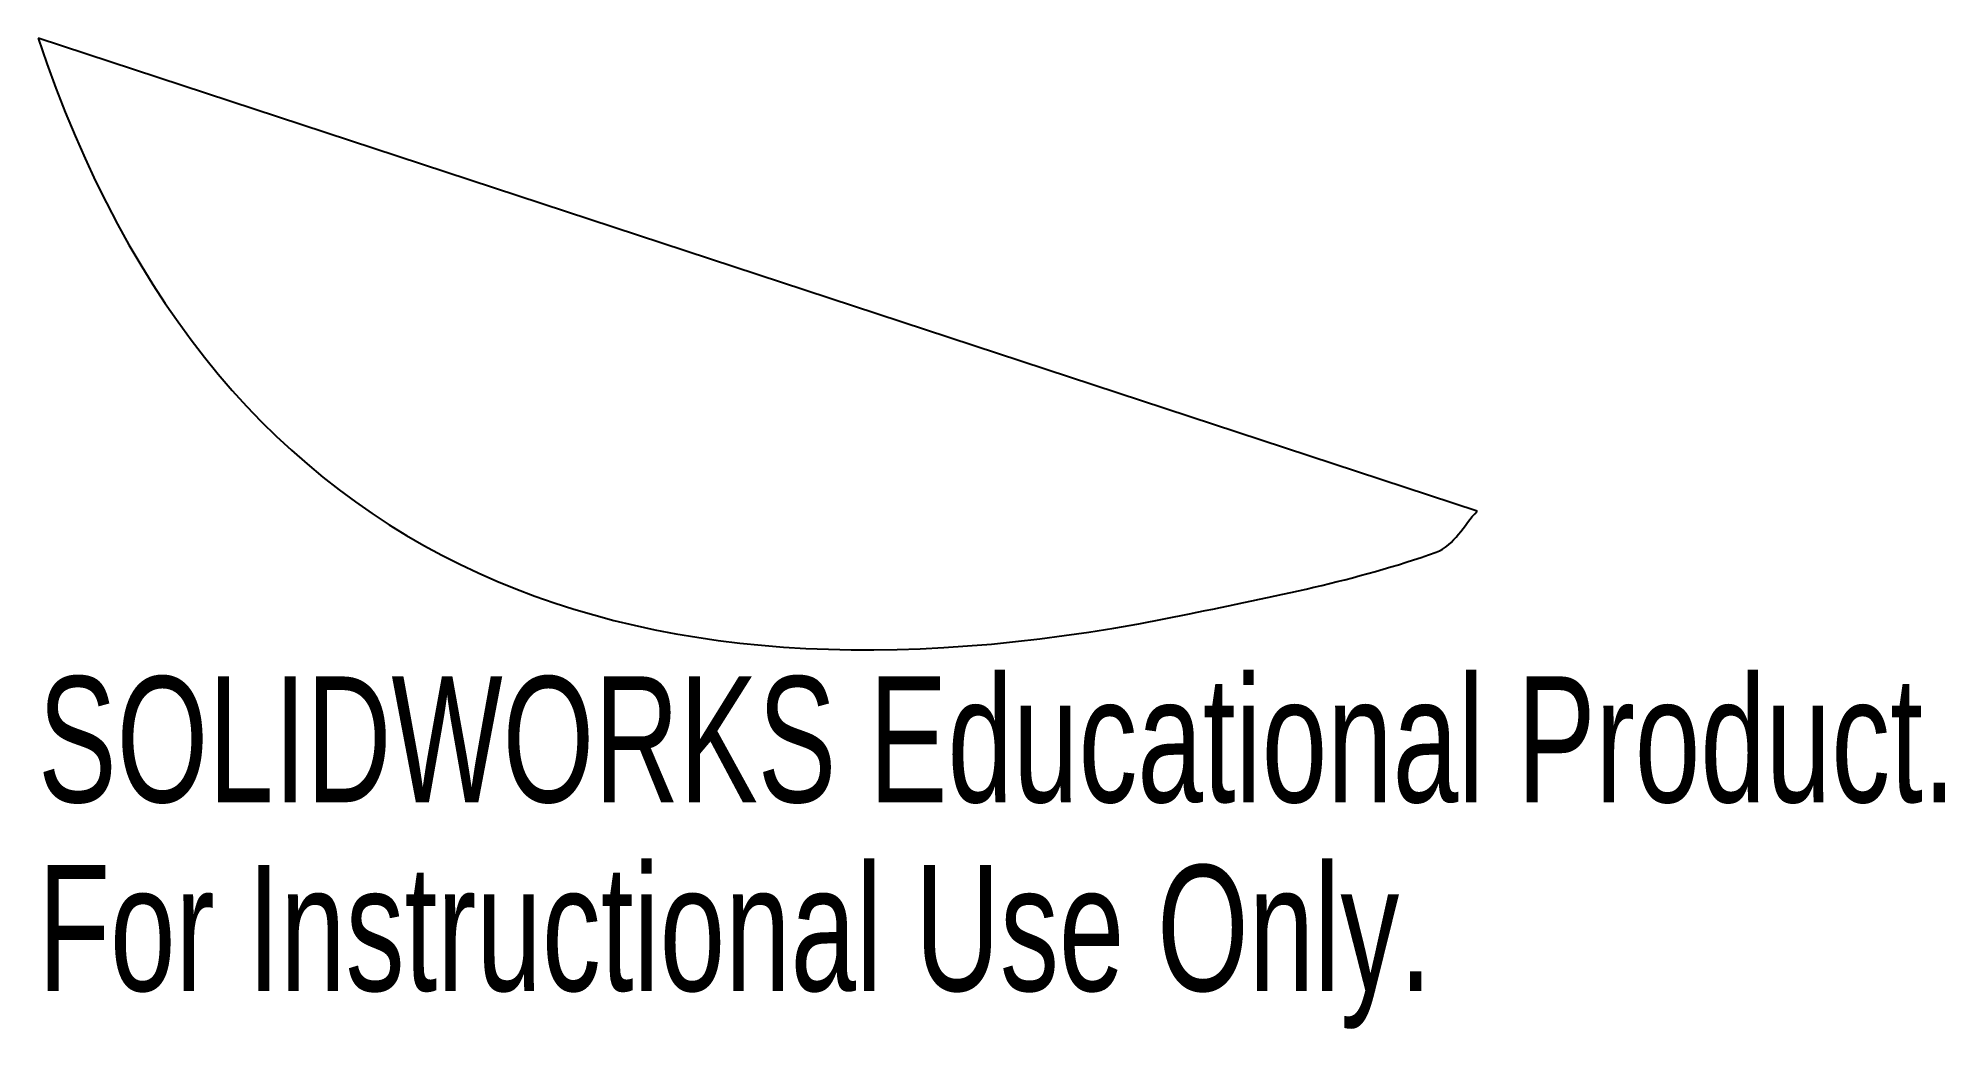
# Model space of a CAD drawing. Header units: inches. Extents: x -11.26 to -8.37, y -0.78 to 0.72.
import ezdxf

# ---------------------------------------------------------------- set-up
doc = ezdxf.new("R2010")
doc.units = ezdxf.units.IN
doc.header["$MEASUREMENT"] = 0
doc.styles.add('SLDTEXTSTYLE0', font='TXT', dxfattribs={"width": 0.7})

msp = doc.modelspace()

# ---------------------------------------------------------------- linework, layer by layer
at = {"color": 7, "linetype": 'Continuous', "lineweight": 25}
msp.add_line((-9.0819, 0), (-11.2591, 0.7154), dxfattribs=at)
msp.add_open_spline([(-11.2591, 0.7154), (-10.9841, -0.1095), (-10.3393, -0.3268), (-9.5173, -0.1555), (-9.3918, -0.1294), (-9.2649, -0.1053), (-9.1441, -0.0622), (-9.1165, -0.0523), (-9.1026, -0.0207), (-9.0819, 0)], degree=3, knots=[0, 0, 0, 0, 1, 1, 1, 2, 2, 2, 3, 3, 3, 3], dxfattribs=at)

# ---------------------------------------------------------------- texts
at = {"color": 7, "linetype": 'Continuous', "char_height": 0.1903, "attachment_point": 1, "style": 'SLDTEXTSTYLE0'}
for s, insert in [('SOLIDWORKS Educational Product.', (-11.2591, -0.2501)), ('For Instructional Use Only.', (-11.2591, -0.5355))]:
    msp.add_mtext(s, dxfattribs=dict(at, insert=insert))

doc.saveas('drawing.dxf')
